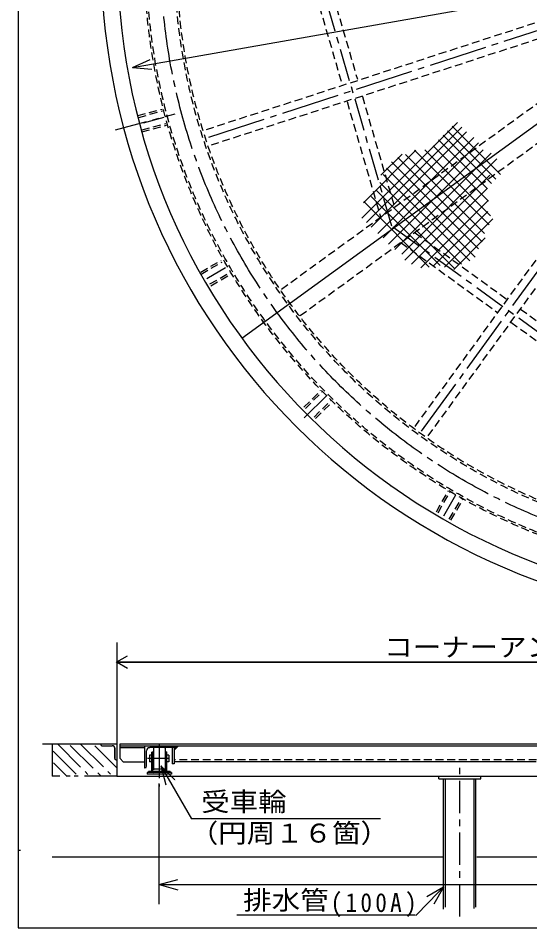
# Model space of a CAD drawing. Units: millimetres, scale not verified. Extents: x -3758 to 3982, y -2808 to 2752.
# Drawn here: x -3758 to -2176, y -2808 to 5 of the extents above; entities that cross this region are included whole.
import ezdxf
from ezdxf.enums import TextEntityAlignment as Align

# ---------------------------------------------------------------- set-up
doc = ezdxf.new("R2010")
doc.units = ezdxf.units.MM
doc.header["$LTSCALE"] = 20
for name, pattern in [('CHAIN1', [8, 5, -1, 1, -1]), ('CHAIN2', [12, 9, -1, 1, -1]), ('DASHED1', [1.8, 1.2, -0.6]), ('DOUBLE_CHAIN1', [8.8, 5, -1, 0.6, -0.6, 0.6, -1])]:
    doc.linetypes.add(name, pattern=pattern)
doc.layers.add('0-0', color=7, linetype='Continuous')
doc.styles.add('ＭＳ ゴシック', font='')
doc.styles.get('ＭＳ ゴシック').set_extended_font_data('MS Gothic')

msp = doc.modelspace()

# ---------------------------------------------------------------- linework, layer by layer
at = {"layer": '0-0'}
for p, q in [((-3404.13, -147.49), (527.05, 545.68)), ((-3066.65, -983.96), (-1912.68, -145.56)), ((-2695.23, -613.07), (-2399.99, -317.83)), ((-2681.09, -627.21), (-2385.84, -331.97)), ((-2266.57, -478.03), (-2415.92, -328.69)), ((-2666.95, -641.36), (-2371.7, -346.11)), ((-2645.61, -660.32), (-2349.3, -364.01)), ((-2294.86, -506.32), (-2444.2, -356.98)), ((-2280.72, -492.18), (-2430.06, -342.83)), ((-2629.02, -674.54), (-2334.61, -380.13)), ((-2304.26, -560.76), (-2474.94, -390.08)), ((-2309, -520.46), (-2458.34, -371.12)), ((-3359.61, -419.24), (-3359.81, -419.3)), ((-2690.65, -565.5), (-2528.06, -402.91)), ((-2636.13, -480.16), (-2570.85, -414.87)), ((-2612.43, -693.51), (-2320.7, -401.78)), ((-2593.46, -710.1), (-2295.85, -412.49)), ((-2316.11, -660.32), (-2560.27, -416.16)), ((-2301.89, -634.24), (-2533.01, -403.12)), ((-2297.15, -605.8), (-2501.01, -401.93)), ((-2335.08, -707.73), (-2604.13, -438.68)), ((-2323.22, -686.4), (-2583.98, -425.64)), ((-2572.13, -724.32), (-2277.94, -430.14)), ((-2361.15, -745.66), (-2629.02, -477.79)), ((-2344.56, -733.81), (-2619.54, -458.83)), ((-2387.23, -755.14), (-2639.69, -502.68)), ((-2562.65, -743.29), (-2300.1, -480.74)), ((-2408.56, -769.36), (-2650.35, -527.57)), ((-2541.31, -755.14), (-2307.14, -520.97)), ((-2486.79, -764.62), (-2689.47, -561.94)), ((-2453.6, -759.88), (-2666.95, -546.54)), ((-2512.86, -766.99), (-2306.41, -560.54)), ((-2472.57, -759.88), (-2305.41, -592.72)), ((-2439.38, -764.62), (-2290.02, -615.26)), ((-2410.93, -771.73), (-2313.71, -674.51)), ((-3452.52, -1985.74), (-3419.18, -1966.49)), ((-3451.5, -1986.77), (-3419.69, -2005.13)), ((-3450.83, -1986.64), (565.86, -1986.64)), ((-3682.07, -2238.96), (-3452.57, -2238.96)), ((-3502.57, -2240.96), (-3502.57, -2238.96)), ((-3498.57, -2244.96), (-3467.07, -2244.96)), ((-3442.57, -2238.96), (557.51, -2238.96)), ((-3442.57, -2284.96), (-3442.57, -2238.96)), ((-3442.57, -2244.96), (-883.46, -2244.96)), ((-3367.57, -2244.2), (-3367.57, -2312.76)), ((-3275.77, -2258.96), (-3262.02, -2245.21)), ((-3267.57, -2245.88), (-3267.57, -2244.2)), ((-3458.57, -2252.37), (-3458.57, -2287.97)), ((-3458.57, -2284.96), (-3458.57, -2253.46)), ((-3442.57, -2250.96), (-3367.44, -2250.96)), ((-3360.57, -2308.28), (-3360.57, -2261.02)), ((-3360.56, -2307.88), (-3360.56, -2260.88)), ((-3339.19, -2274.38), (-3351.56, -2274.38)), ((-3351.56, -2274.38), (-3351.56, -2294.38)), ((-3272.57, -2250.88), (-3350.23, -2250.88)), ((-3344.76, -2322.38), (-3344.76, -2264.38)), ((-3341.56, -2264.38), (-3344.76, -2264.38)), ((-3341.56, -2322.68), (-3341.56, -2264.38)), ((-3339.56, -2252.88), (-3339.56, -2315.88)), ((-3301.76, -2274.38), (-3303.95, -2274.38)), ((-3303.56, -2252.88), (-3303.56, -2315.88)), ((-3301.56, -2322.68), (-3301.56, -2264.33)), ((-3298.37, -2264.38), (-3301.54, -2264.38)), ((-3291.56, -2274.38), (-3298.37, -2274.38)), ((-3298.36, -2322.38), (-3298.36, -2264.22)), ((-3291.56, -2274.38), (-3291.56, -2294.38)), ((-3281.56, -2250.75), (-3281.56, -2300.88)), ((-3275.57, -2250.88), (-3275.57, -2300.74)), ((-3275.56, -2250.75), (-3275.56, -2300.88)), ((-3454.57, -2288.96), (-3452.57, -2288.96)), ((-3339.48, -2294.38), (-3351.56, -2294.38)), ((-3301.65, -2294.38), (-3303.67, -2294.38)), ((-3291.56, -2294.38), (-3298.26, -2294.38)), ((-3275.56, -2300.88), (-3281.56, -2300.88)), ((-2156.37, -2294.96), (-3275.5, -2294.96)), ((-3365.57, -2313.28), (-3368.14, -2313.28)), ((-3283.7, -2327.38), (-3359.17, -2327.38)), ((-3359.06, -2327.38), (-3359.06, -2333.38)), ((-3284.06, -2333.37), (-3359.06, -2333.37)), ((-3302.71, -2324.18), (-3340.1, -2324.18)), ((-3305.56, -2317.88), (-3337.56, -2317.88)), ((-3316.21, -2307.6), (-3221.96, -2470.84)), ((-3316.21, -2307.6), (-3273.78, -2350.02)), ((-3316.21, -2307.6), (-3300.68, -2365.55)), ((-3288.06, -2324.18), (-3298.49, -2324.18)), ((-3288.06, -2324.18), (-3288.06, -2327.36)), ((-3321.57, -2697.64), (-3321.57, -2361.93)), ((-2457.57, -2346.96), (-2457.57, -2339.32)), ((-2457.57, -2346.96), (-2327.57, -2346.96)), ((-2442.57, -2750.3), (-2442.57, -2347.15)), ((-2436.57, -2744.15), (-2436.57, -2347.15)), ((-2348.57, -2748.77), (-2348.57, -2346.87)), ((-2342.57, -2744.15), (-2342.57, -2346.87)), ((-2327.57, -2346.96), (-2327.57, -2339.04)), ((-3221.76, -2470.09), (-2637.52, -2470.09)), ((-3757.5, -2568.13), (-3750, -2568.13)), ((-3652.23, -2588.96), (-2442.08, -2588.96)), ((-3321.57, -2734.68), (-3321.57, -2613.4)), ((-2340.35, -2588.96), (915.74, -2588.96)), ((-3321.57, -2674.68), (-3263.61, -2659.15)), ((-3321.57, -2674.68), (436.43, -2674.68)), ((-3321.57, -2674.68), (-3263.61, -2690.21)), ((-2442.73, -2682.61), (-2509.17, -2749.05)), ((-2442.73, -2682.61), (-2494.69, -2712.61)), ((-2442.73, -2682.61), (-2472.73, -2734.57)), ((-2508.88, -2750.3), (-2528.88, -2770.3)), ((-2530.42, -2768.77), (-3081.37, -2768.77))]:
    msp.add_line(p, q, dxfattribs=at)
at = {"layer": '0-0', "linetype": 'CHAIN1'}
for p, q in [((-2851.24, 216.26), (-2603.61, -636.7)), ((-3404.13, -147.49), (-3349.75, -122.14)), ((-3404.13, -147.49), (-3344.36, -152.72)), ((-3457.26, -340.49), (-3272.13, -290.88)), ((-2599.07, -639.84), (-1890.98, -1152.95)), ((-2873.64, -1231.13), (-2792.94, -1150.44)), ((-3453.55, -1987.79), (-3452.4, -1985.81)), ((-3321.57, -2241.28), (-3321.57, -2337.82)), ((-3321.57, -2244.87), (-3321.57, -2370.64)), ((-3289.57, -2284.38), (-3357.46, -2284.38)), ((-2392.57, -2773.38), (-2392.57, -2300.36))]:
    msp.add_line(p, q, dxfattribs=at)
at = {"layer": '0-0', "linetype": 'DASHED1'}
for p, q in [((-2856.46, 144.57), (-2756.36, -200.22)), ((-2803.85, 142.69), (-2709.08, -183.76)), ((-3175.9, -339.12), (-2075.58, 18.4)), ((-3160.45, -386.67), (-2060.13, -29.15)), ((-2943.85, -832.94), (-1991.07, -140.71)), ((-2886.24, -914.69), (-1930.66, -220.42)), ((-2741.08, -252.87), (-2636.96, -611.49)), ((-2693.76, -236.52), (-2593.66, -581.3)), ((-3387.2, -295.83), (-3312.72, -275.87)), ((-3385.09, -301.47), (-3311.17, -281.67)), ((-2530.67, -1257.41), (-1836.74, -302.3)), ((-3374.88, -346.36), (-3299.27, -326.1)), ((-3374.65, -340.09), (-3300.82, -320.3)), ((-2490.22, -1286.8), (-1796.29, -331.69)), ((-2377.7, -589.13), (-2377.69, -589.09)), ((-2530.67, -658.53), (-2248.99, -862.64)), ((-2574.42, -688.57), (-2274.68, -905.78)), ((-3193.21, -780.16), (-3130.12, -743.74)), ((-3192.09, -786.44), (-3127.12, -748.94)), ((-3164.8, -816.88), (-3107.12, -783.58)), ((-3161.8, -822.07), (-3104.12, -788.77)), ((-2205.12, -894.43), (-1918.85, -1101.88)), ((-2234.39, -934.97), (-1934.75, -1152.11)), ((-2874.24, -1198.06), (-2822.79, -1146.61)), ((-2869.77, -1202.07), (-2818.55, -1150.85)), ((-2842.67, -1228.71), (-2791.08, -1177.12)), ((-2838.19, -1232.72), (-2786.84, -1181.37)), ((-2605.49, -1443.88), (-2605.59, -1444.02)), ((-2464.74, -1521.21), (-2427.02, -1455.88)), ((-2459.54, -1524.21), (-2421.83, -1458.88)), ((-2424.9, -1544.21), (-2387.19, -1478.88)), ((-2419.71, -1547.21), (-2381.99, -1481.88)), ((-2155.16, -2288.96), (-3274.44, -2288.96))]:
    msp.add_line(p, q, dxfattribs=at)
at = {"layer": '0-0', "linetype": 'CHAIN2'}
for p, q in [((-3168.17, -362.89), (-2067.86, -5.38)), ((-3370.03, -318.14), (-3306, -300.98)), ((-2510.44, -1272.11), (-1816.51, -317)), ((-3174.8, -799.56), (-3117.12, -766.26)), ((-2442.22, -1534.21), (-2404.51, -1468.88))]:
    msp.add_line(p, q, dxfattribs=at)
at = {"layer": '0-0', "color": 4}
for p, q in [((-3452.57, -1925.84), (-3452.57, -2178.96)), ((-3452.57, -1985.84), (567.43, -1985.84)), ((-3271.37, -2352.97), (-3271.43, -2352.97))]:
    msp.add_line(p, q, dxfattribs=at)
at = {"layer": '0-0', "linetype": 'DOUBLE_CHAIN1'}
for p, q in [((-3452.64, -1986.64), (-3450.83, -1986.64)), ((-3652.57, -2239.1), (-3652.57, -2339.03)), ((-3635.4, -2240.24), (-3537.22, -2338.42)), ((-3596.51, -2243.78), (-3501.55, -2338.74)), ((-3565.03, -2239.9), (-3467.33, -2337.6)), ((-3520.69, -2245.11), (-3453.2, -2312.61)), ((-3649.13, -2261.86), (-3570.69, -2340.31)), ((-3648.56, -2297.8), (-3606.62, -2339.73)), ((-3452.58, -2339.03), (-3652.57, -2339.03))]:
    msp.add_line(p, q, dxfattribs=at)
at = {"layer": '0-0'}
msp.add_lwpolyline([(-3757.5, -2808.13), (3982.5, -2808.13), (3982.5, 2751.88), (-3757.5, 2751.88)], close=True, dxfattribs=at)
for points in [[(-3452.57, -1953.25), (-3452.57, -2338.96), (567.72, -2338.96)], [(-3442.57, -2284.96), (-3432.57, -2294.96), (-3367.58, -2294.96)], [(-3284.06, -2327.38), (-3284.06, -2333.38), (-3359.06, -2333.38)], [(-3344.47, -2324.18), (-3355.06, -2324.18), (-3355.06, -2327.3)]]:
    msp.add_lwpolyline(points, dxfattribs=at)
at = {"layer": '0-0', "linetype": 'DASHED1'}
for radius in [1925, 1919, 1832, 1825]:
    msp.add_circle((-1442.57, 198.38), radius, dxfattribs=at)
at = {"layer": '0-0', "linetype": 'CHAIN2'}
msp.add_circle((-1442.57, 198.38), 1874, dxfattribs=at)
at = {"layer": '0-0'}
for centre, radius, start, end in [((-1441.42, 198.55), 2060, 92.1872, 357.8706), ((-1440.36, 197.72), 2010, 92.27119, 357.89876), ((-3498.57, -2240.96), 4, 180, 270), ((-3467.07, -2253.46), 8.5, 0, 90), ((-3272.57, -2245.88), 5, 270, 0), ((-3350.57, -2261.02), 10, 90, 180), ((-3350.56, -2260.88), 10, 90, 180), ((-3337.56, -2252.88), 2, 90, 180), ((-3305.56, -2252.88), 2, 0, 90), ((-3454.57, -2284.96), 4, 180, 270), ((-3365.57, -2308.28), 5, 270, 0), ((-3339.76, -2322.38), 5, 180, 270), ((-3340.06, -2322.68), 1.5, 180, 270), ((-3337.56, -2315.88), 2, 180, 270), ((-3305.56, -2315.88), 2, 270, 0), ((-3303.36, -2322.38), 5, 270, 0), ((-3303.06, -2322.68), 1.5, 270, 0)]:
    msp.add_arc(centre, radius, start, end, dxfattribs=at)

# ---------------------------------------------------------------- texts
at = {"layer": '0-0', "style": 'ＭＳ ゴシック', "width": 1.1}
for s, p in [('コーナーアングル内径', (-2626.21, -1986.82)), ('受車輪', (-3191.65, -2465.05)), ('（円周１６箇）', (-3227.17, -2562.14)), ('排水管', (-3061.87, -2769.38))]:
    msp.add_text(s, height=58.65, dxfattribs=at).set_placement(p, align=Align.BOTTOM_LEFT)
at = {"layer": '0-0', "insert": (-2791.7, -2774.95), "char_height": 58.65, "attachment_point": 7, "style": 'ＭＳ ゴシック'}
msp.add_mtext('\\T1.28;\\W0.9;(100A)', dxfattribs=at)

doc.saveas('drawing.dxf')
